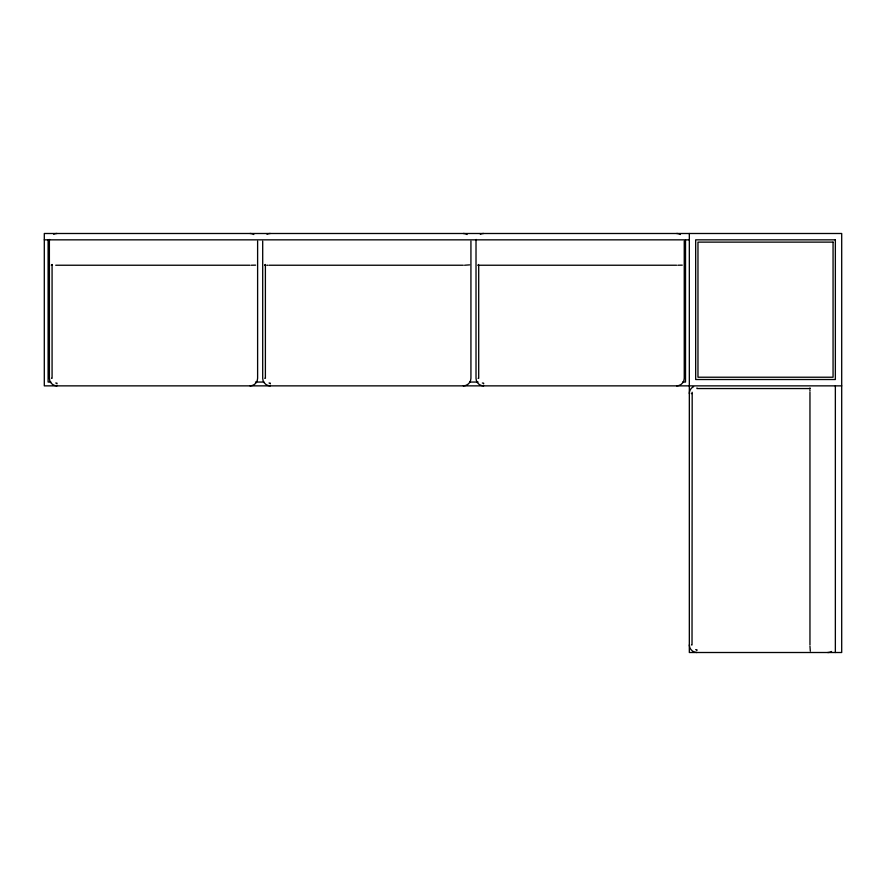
<?xml version="1.0" encoding="UTF-8"?>
<svg xmlns="http://www.w3.org/2000/svg" width="886" height="886" viewBox="0 0 886 886"><rect width="100%" height="100%" fill="white"/><g stroke="black" fill="none" stroke-linecap="round" stroke-linejoin="round"><path stroke-width="1.33" d="M809.959 388.555L810.025 387.957L809.959 388.721M691.423 644.942L692.021 644.942L692.188 392.254M469.591 264.87L464.585 265.235M255.622 265.147L251.27 265.235M682.253 265.147L677.901 265.235M691.324 393.539L692.021 393.528M44.3 239.84L689.33 239.84M51.477 265.169L52.241 265.235M55.729 265.235L249.996 265.235M264.792 265.169L265.556 265.235M266.83 265.235L267.86 265.235M269.045 265.235L463.312 265.235M478.108 265.169L478.872 265.235M480.157 265.235L676.627 265.235M51.477 378.3L52.075 378.3L52.075 264.471M264.792 378.3L265.39 378.3L265.39 264.471M478.108 378.3L478.706 378.3L478.706 264.471M50.879 382.054L48.11 382.054L48.11 240.062M255.511 382.054L263.806 382.054M469.824 382.054L478.119 382.054M682.752 382.054L685.52 382.054L685.52 240.062M841.7 385.864L44.3 385.864L44.3 233.494L841.7 233.494L841.7 652.506L689.33 652.506L689.33 233.494M809.837 388.555L696.95 388.555L696.95 387.957M482.361 383.007L483.623 383.173L483.634 383.871M269.045 383.007L270.308 383.173L270.308 383.871M55.729 383.007L56.992 383.173L56.992 383.871M695.676 649.648L696.95 649.815L696.95 650.512M478.008 265.147L478.706 265.235M264.692 265.147L265.39 265.235M51.377 265.147L52.075 265.235M810.313 651.166L809.959 646.16M835.354 385.864L835.354 652.506M809.959 389.995L809.959 391.025M809.959 392.21L809.959 644.886M684.247 241.114L684.247 378.233A7.62 7.62 0 0 1 676.627 385.864M470.931 241.114L470.931 378.233A7.62 7.62 0 0 1 463.312 385.864M262.699 241.169L262.699 378.3A7.597 7.597 0 0 0 270.319 385.864M257.616 241.114L257.616 378.233A7.62 7.62 0 0 1 249.996 385.864M696.95 652.506A7.597 7.597 0 0 1 689.33 644.942M689.33 393.539A7.653 7.653 0 0 1 693.638 386.628M831.544 651.487A7.62 7.62 0 0 1 827.723 652.506M57.003 385.864A7.597 7.597 0 0 1 49.383 378.3L49.383 241.169A7.653 7.653 0 0 1 49.561 239.475M53.681 234.258A7.653 7.653 0 0 1 57.003 233.494M249.996 233.494A7.62 7.62 0 0 1 253.806 234.513M267.007 234.258A7.653 7.653 0 0 1 270.319 233.494M463.312 233.494A7.62 7.62 0 0 1 467.121 234.513M483.634 385.864A7.597 7.597 0 0 1 476.015 378.3L476.015 241.169A7.653 7.653 0 0 1 476.203 239.475M480.323 234.258A7.653 7.653 0 0 1 483.634 233.494M676.627 233.494A7.62 7.62 0 0 1 680.437 234.513M835.354 239.84L695.676 239.84L695.676 379.518L835.354 379.518L835.354 239.84M833.062 242.122L697.969 242.122L697.969 377.226L833.062 377.226L833.062 242.122"/></g></svg>
